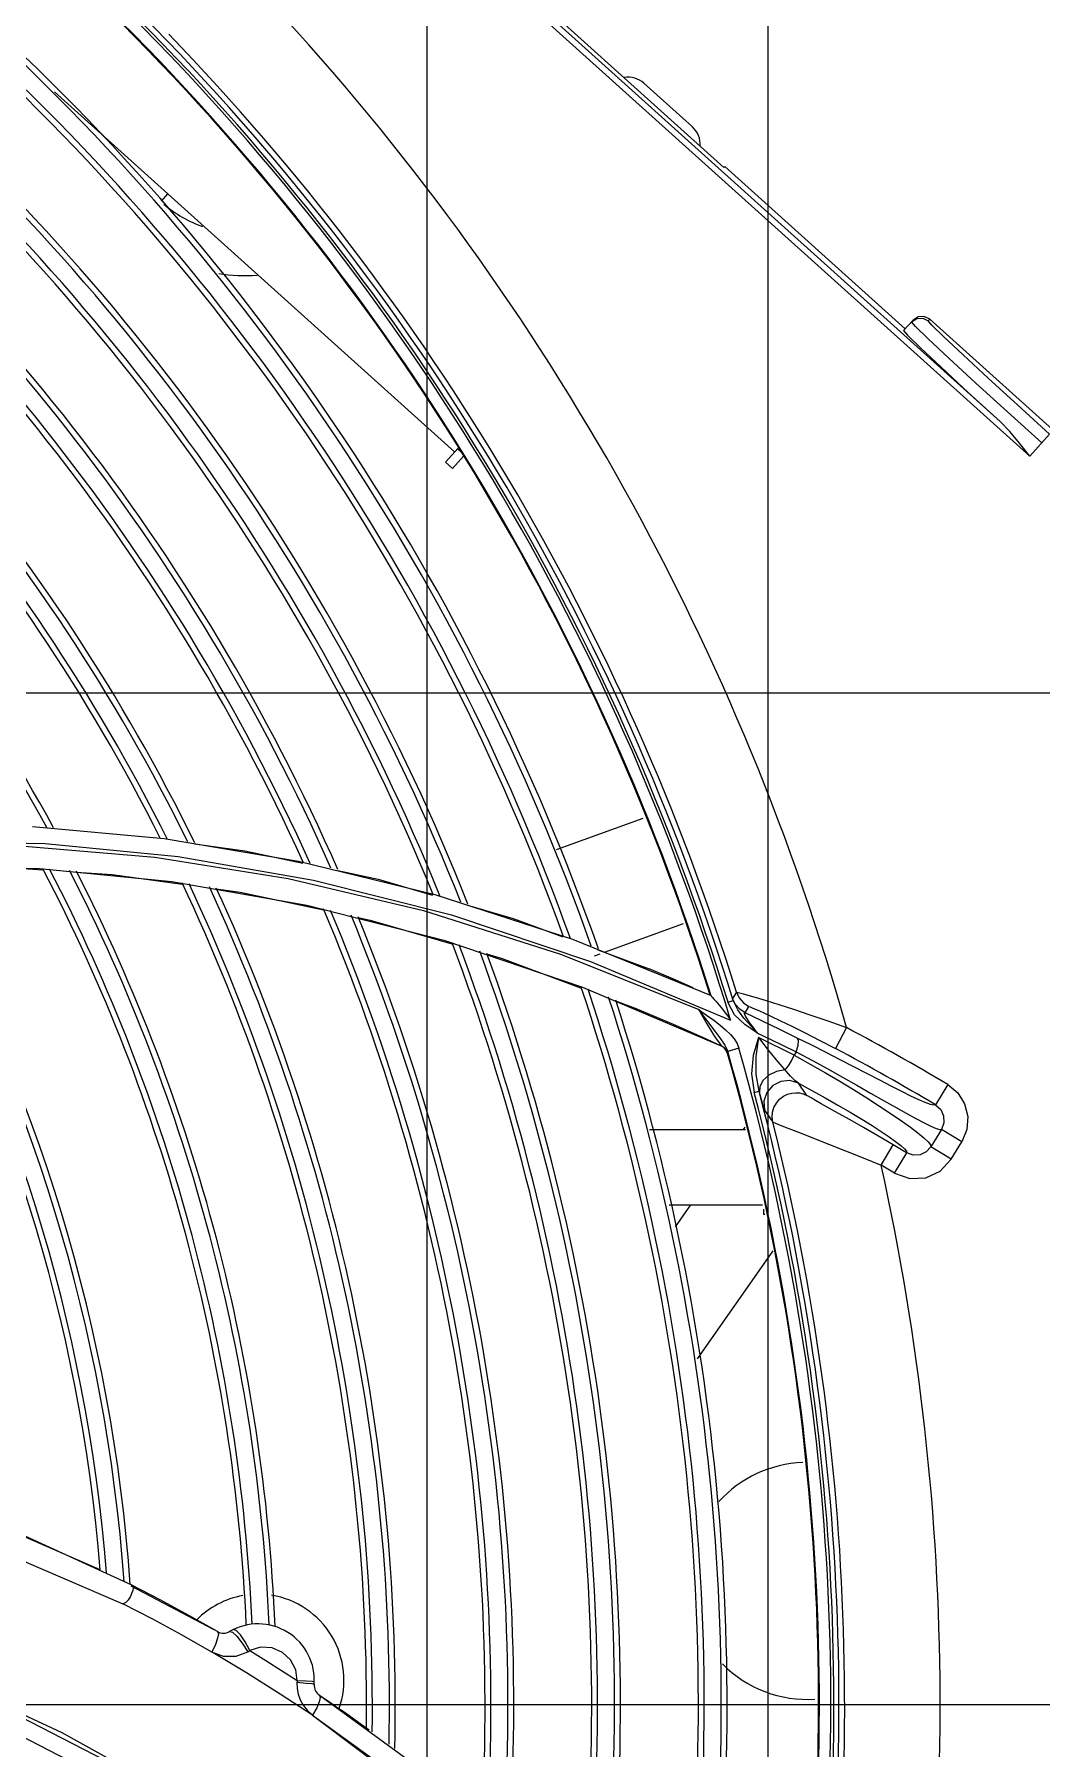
# Model space of a CAD drawing. Header units: metres. Extents: x -367 to 374, y -238 to 224.
# Drawn here: x 350.7266 to 350.8116, y 176.7109 to 176.8556 of the extents above; entities that cross this region are included whole.
import ezdxf
from ezdxf.enums import TextEntityAlignment as Align

# ---------------------------------------------------------------- set-up
doc = ezdxf.new("R2010")
doc.units = ezdxf.units.M
for name, color, linetype in [('ELE-ALIMENTADORES', 160, 'Continuous'), ('LA_BAU_BASES GERAIS_R00$0$ARQ-XREF-ATT', 8, 'Continuous'), ('LA_BAU_BASES GERAIS_R00$0$BASE', 253, 'Continuous'), ('LA_BAU_BASES GERAIS_R00$0$dutos', 31, 'Continuous')]:
    doc.layers.add(name, color=color, linetype=linetype)
doc.styles.add('LA_BAU_BASES GERAIS_R00$0$R60-125-RS', font='romans.shx', dxfattribs={"height": 0.19})
doc.styles.add('LA_BAU_BASES GERAIS_R00$0$R80-100-RS', font='romans.shx', dxfattribs={"height": 0.203})

# ---------------------------------------------------------------- blocks, each defined once
blk = doc.blocks.new('LA_BAU_BASES GERAIS_R00$0$LA_BAU_ALVENARIA SUPERIOR_R01')
at = {"layer": 'LA_BAU_BASES GERAIS_R00$0$BASE', "linetype": 'Continuous'}
blk.add_line((254.7, 176.8), (245.4, 176.8), dxfattribs=at)
blk = doc.blocks.new('LA_BAU_BASES GERAIS_R00$0$A$C2E3D5B4E')
at = {"layer": 'LA_BAU_BASES GERAIS_R00$0$dutos', "color": 251}
for p, q in [((-15.99022222971507, -1.455469513867399), (-15.99022222971507, -0.8957732504447335)), ((-15.96147517726695, -0.8957732504447335), (-15.96147517726695, -1.455469513867399)), ((-16.00707367680479, -1.067912957791748), (-15.9651890362602, -1.105626057533925)), ((-15.93938035022802, -1.129995249271531), (-16.00763605231214, -1.068537539068245)), ((-16.00730153514905, -1.068166020120486), (-15.94187544671922, -1.127075934742322)), ((-15.98790604214037, -1.129643900460621), (-16.02166925022766, -1.099243371348791)), ((-15.97193040234242, -1.098525477210103), (-15.96784307138296, -1.102205726536056)), ((-15.9651890362602, -1.105626057533925), (-15.96510523374354, -1.105560583832528)), ((-15.96510523374354, -1.105560583832528), (-15.94989516208034, -1.119255793871787)), ((-16.01264133735458, -1.108469721382505), (-16.01209555329933, -1.107863566782441)), ((-15.95002364006086, -1.119398483126758), (-15.949226127766, -1.118512755989912)), ((-15.94901717107086, -1.11904437295442), (-15.94935460574879, -1.118655445244883)), ((-15.94781373851447, -1.118438627946205), (-15.94794241195723, -1.118581534283919)), ((-15.9342485629013, -1.130652766929131), (-15.94781373851447, -1.118438627946205)), ((-15.93770182258913, -1.128131055478377), (-15.93938035022802, -1.129995249271531)), ((-15.98760773071172, -1.129312592055328), (-15.98867554881735, -1.13049852420562)), ((-15.98808102794965, -1.131033833199297), (-15.98713480210199, -1.129982942930553)), ((-15.98767184445524, -1.129383797581511), (-15.98735836266451, -1.129666057854308)), ((-15.98808102794965, -1.131033833199297), (-15.98867554881735, -1.13049852420562)), ((-15.97931136609714, -1.163214428011713), (-15.97199801022725, -1.160552584162076)), ((-16.02351566184871, -1.161272371200255), (-16.01241621295139, -1.162284177162007)), ((-16.02245592587769, -1.16271293473045), (-16.01124451581154, -1.163793722640264)), ((-16.01241621295139, -1.162284177162007), (-16.00108979206834, -1.164179127568502)), ((-16.03378897802486, -1.164592256035291), (-16.02292158088767, -1.164811099653605)), ((-16.02292158088767, -1.164811099653605), (-16.0117736123434, -1.165900147635227)), ((-16.01318849651761, -1.163849168788772), (-16.0019561512845, -1.165648591644356)), ((-16.01124451581154, -1.163793722640264), (-15.99980168619641, -1.165782478189328)), ((-16.00108979206834, -1.164179127568502), (-15.9895866760221, -1.166996227941752)), ((-16.0117736123434, -1.165900147635227), (-16.00038763053362, -1.167903729515899)), ((-16.0019561512845, -1.165648591644356), (-15.99053198712909, -1.168365828279718)), ((-15.99980168619641, -1.165782478189328), (-15.98817753035701, -1.168720684284096)), ((-16.00038763053362, -1.167903729515899), (-15.98881408961461, -1.170865213074364)), ((-15.9895866760221, -1.166996227941752), (-15.97796035416695, -1.170772815384851)), ((-15.99605520094974, -1.168938328611773), (-15.99502227861103, -1.169160015454224)), ((-15.99502227861103, -1.169160015454224), (-15.98815044809135, -1.171167144324215)), ((-15.99053198712909, -1.168365828279718), (-15.97897006127141, -1.172039134863269)), ((-15.98817753035701, -1.168720684284096), (-15.97642812409231, -1.17264791514998)), ((-15.97796035416695, -1.170772815384851), (-15.96626759854053, -1.175544660375351)), ((-15.97525130426448, -1.171878385930256), (-15.96859466155547, -1.169455566123986)), ((-15.98881408961461, -1.170865213074364), (-15.97711178501186, -1.174825372567909)), ((-15.9852065632831, -1.172026996173088), (-15.9838920033153, -1.172410953729639)), ((-15.97897006127141, -1.172039134863269), (-15.96734450532722, -1.176697780806251)), ((-15.97609799220845, -1.172186555138694), (-15.97562046587609, -1.172012749768044)), ((-15.97581060141874, -1.171686494314315), (-15.97148885414845, -1.173290459796306)), ((-15.9838920033153, -1.172410953729639), (-15.97728107132252, -1.174872584235061)), ((-15.97642812409231, -1.17264791514998), (-15.96461923287734, -1.177602672226101)), ((-15.97711178501186, -1.174825372567909), (-15.96534640292293, -1.179821323477597)), ((-15.97433329749219, -1.17597021010414), (-15.97266738563667, -1.176590524975552)), ((-15.96625882234775, -1.175565999211983), (-15.96626759590708, -1.175544656065256)), ((-15.96483508713072, -1.176099026872805), (-15.96440243221423, -1.17596609043602)), ((-15.96412264463106, -1.175243893588856), (-15.96444719188867, -1.17577731908267)), ((-15.96339373721503, -1.176994531607022), (-15.96306906573591, -1.176459123298343)), ((-15.95483492174935, -1.178241112386502), (-15.9557711061816, -1.180008167697167)), ((-15.96517697669969, -1.179945317292265), (-15.96541443558226, -1.179789415240236)), ((-15.96540994238194, -1.179765552399374), (-15.96534640764958, -1.17982133182494)), ((-15.96510742076271, -1.179978705969631), (-15.96534645792553, -1.179821298032664)), ((-15.96495491816495, -1.179992560433391), (-15.96485891338762, -1.180247748163936)), ((-15.96487714772275, -1.180420883269733), (-15.96480947796044, -1.180452825823238)), ((-15.96391948996006, -1.179979257910134), (-15.96485891239854, -1.180247748184854)), ((-15.96407119633477, -1.179594052264918), (-15.96392330774142, -1.179980544655962)), ((-15.95908534932687, -1.180294354199475), (-15.95926492154695, -1.180578054516161)), ((-15.96262451642588, -1.183723122668823), (-15.96221621647464, -1.183615031121633)), ((-15.9619618702568, -1.184527058376887), (-15.96221633177493, -1.183614595594634)), ((-15.95817616533941, -1.183966579534797), (-15.95889895076834, -1.182929986545503)), ((-15.94630065719139, -1.183053068332526), (-15.94732761229989, -1.184768887944927)), ((-15.96175871659079, -1.1851997210685), (-15.96104926359658, -1.186219283779508)), ((-15.96341366165734, -1.186638223672787), (-15.9635607583773, -1.186848299559358)), ((-15.97145328872557, -1.186848299559358), (-15.96336615151904, -1.186848299559358)), ((-15.95191596966652, -1.189863244814376), (-15.95090145461518, -1.188139991975447)), ((-15.94681671152966, -1.18683514691719), (-15.94771245466609, -1.188307450332729)), ((-15.94510736130587, -1.187873784359624), (-15.94681671152966, -1.18683514691719)), ((-15.94600427338582, -1.189348061727912), (-15.945107506152, -1.18787402244169)), ((-15.9507910165471, -1.190531002567411), (-15.94976410860772, -1.188815102686647)), ((-15.94600430236369, -1.189348109363607), (-15.94771245466609, -1.188307450332729)), ((-15.96979092961556, -1.193198353033665), (-15.96193004225506, -1.193198353033665)), ((-15.9680071136886, -1.193198353033665), (-15.96930550134857, -1.195052642784219)), ((-15.96184356884532, -1.193580713053677), (-15.96184356884532, -1.194023359584833)), ((-15.96174346113048, -1.194023359983191), (-15.96184356884532, -1.194023359983191)), ((-15.96105322428275, -1.197075384642346), (-15.96744664734479, -1.206206139043104)), ((-16.02752831112639, -1.219769257342421), (-16.01782883223359, -1.223991647603441)), ((-16.01518535476544, -1.225293931764725), (-16.02512520853952, -1.220735970669637)), ((-16.01522250150629, -1.225364456299474), (-16.00823135222163, -1.229046840294075)), ((-16.00790711034006, -1.229233754415588), (-16.00783869866518, -1.229417740235192)), ((-16.00582023471361, -1.230200275949471), (-16.00536418904449, -1.230939492528421)), ((-16.00536418902402, -1.230939492436562), (-16.00530464903659, -1.230906650820259)), ((-16.00530464903659, -1.230906650820259), (-16.00518937116885, -1.23083804038987)), ((-16.00120678916619, -1.233528666378049), (-16.00120303652557, -1.23403128536728)), ((-16.00044242737704, -1.233597332403122), (-16.00120678903932, -1.233528676056892)), ((-15.81678075973832, -1.235418544163338), (-16.42738234087392, -1.235418544163338)), ((-15.99931858208083, -1.234593582576679), (-15.9984239728492, -1.235198912923522)), ((-15.99931858142736, -1.234593581877277), (-15.98986199266483, -1.241476499818134)), ((-15.99842397274324, -1.235198912767089), (-15.99766631753482, -1.235719183742447)), ((-15.99989478718999, -1.236276094941502), (-15.99026185334333, -1.243256558341898)), ((-15.99989478718999, -1.236276094941502), (-15.9884752527646, -1.244847070012554)), ((-16.02540511824736, -1.237552243137259), (-16.01649685823031, -1.242175799303084))]:
    blk.add_line(p, q, dxfattribs=at)
for points in [[(-15.94935460574879, -1.118655445244883), (-15.94890862090233, -1.118369788523239), (-15.94839350526854, -1.118348731219783), (-15.9479424203364, -1.11858154358714)], [(-15.94781373851447, -1.118438627946205), (-15.94827685808878, -1.118203299509048), (-15.94878999600724, -1.118230179674981), (-15.949226127766, -1.118512755989912)], [(-15.93770243934614, -1.128130500148188), (-15.94039631977921, -1.125693649248831), (-15.94288734772454, -1.123417827930723), (-15.94501087211484, -1.121453636694866), (-15.94662742165383, -1.119930154629117), (-15.94762847005723, -1.118949561205852), (-15.94794241195723, -1.118581534283919)], [(-15.95002363622416, -1.119398478862138), (-15.94968475502765, -1.11979535839663), (-15.94860502488245, -1.120852687615923), (-15.94686082074668, -1.122496121862866), (-15.94456795893029, -1.124616538595262), (-15.94187544671922, -1.127075934742322)], [(-15.93837085790619, -1.128874094464379), (-15.9412525687726, -1.126268163480461), (-15.9439250531741, -1.123828970829607), (-15.94620692603621, -1.121722099811166), (-15.94794355663089, -1.120090343824529), (-15.94901717107086, -1.11904437295442)], [(-15.93938035022802, -1.129995249271531), (-15.94023988945901, -1.128893821394456), (-15.94106085028079, -1.127911846649738), (-15.94187535337278, -1.127076019896492)], [(-16.11170491971916, -1.190604121900549), (-16.10761022128008, -1.187237250129044), (-16.10277542566337, -1.183797989598759), (-16.09711701752803, -1.180215636843684), (-16.0904559591545, -1.176533361561894), (-16.08265295105912, -1.172871037151424), (-16.07375459926106, -1.169460548198629), (-16.06423172932909, -1.166626628569873), (-16.05430611913971, -1.164493949127689), (-16.04402178731561, -1.163105106078262), (-16.03339374225743, -1.16249750049036), (-16.02245592587769, -1.16271293473045)], [(-16.11149638159759, -1.190820036849516), (-16.10828621197106, -1.18811967330538), (-16.10448403993632, -1.185336763244493), (-16.10009382927956, -1.182400715235133), (-16.09502660081034, -1.179346774546218), (-16.08914494338751, -1.176206667247868), (-16.08230997149212, -1.173050918733395), (-16.07429561413619, -1.169963061156238), (-16.06516623827747, -1.167179286177713), (-16.05544168480128, -1.165002641101353), (-16.04535303093826, -1.163542370523544), (-16.03493099650814, -1.162836933988444), (-16.02419458389159, -1.162925472762879), (-16.01318849651761, -1.163849168788772)], [(-16.00984656160381, -1.162735737837181), (-16.00561283087427, -1.163318156359935), (-16.0007133758736, -1.164362730221626)], [(-16.03368823906931, -1.164680465164281), (-16.02733763489277, -1.164620700296553), (-16.02265850833601, -1.164923303074545)], [(-15.9977687272426, -1.16499053535216), (-15.99436368747502, -1.165716496820721), (-15.98977049735595, -1.167052019831942)], [(-16.01982654120775, -1.165106448607446), (-16.01679035942652, -1.165302800860161), (-16.01090818267312, -1.166120944802685)], [(-16.00802346334012, -1.166522176479418), (-16.00600461385056, -1.166802975503458), (-15.99898019088459, -1.168310564299361)], [(-15.98680804134756, -1.167913388090426), (-15.98297031299353, -1.169029251880318), (-15.9787756082751, -1.170586067021475)], [(-15.96777132183934, -1.174874776045442), (-15.96950736641247, -1.174122203072045), (-15.97148884946091, -1.173290444719612)], [(-15.97266742701868, -1.17659061942112), (-15.96946509926465, -1.177953630318086), (-15.96700175690557, -1.179055075413714), (-15.96541467802263, -1.179789938839974)], [(-15.96625882234775, -1.175565999211983), (-15.96623450589186, -1.175603093257166), (-15.96617914293074, -1.175668922385455), (-15.96599463381062, -1.175875844258087)], [(-15.96599463381062, -1.175875844258087), (-15.9658738053613, -1.176012089764924), (-15.96573679895755, -1.176169196580929), (-15.9655847767508, -1.176347312842779), (-15.96541838710073, -1.176547223237947), (-15.96523787955903, -1.176770401173314), (-15.96504354300123, -1.177018683455287), (-15.96483561490004, -1.177294676070858), (-15.96461490372349, -1.177601269349623)], [(-15.9623640621935, -1.178700359673428), (-15.96342903207733, -1.177971085876095), (-15.96429099228544, -1.177149611480388), (-15.96483968069697, -1.176100479778768)], [(-15.96440239552203, -1.175966209857222), (-15.96442909863208, -1.175865695542313), (-15.96444409911237, -1.175802649385048), (-15.96444720832005, -1.175777324113085)], [(-15.96339373721503, -1.176994531607022), (-15.96385037916434, -1.176695244010887), (-15.96421143081352, -1.176280042077167), (-15.96444719188867, -1.17577731908267)], [(-15.96236026805627, -1.178699081352249), (-15.96289386666649, -1.178116089992443), (-15.96349048971479, -1.177433347824888), (-15.96402031016578, -1.176753123177775), (-15.96440239980484, -1.175966199371658)], [(-15.96412266304014, -1.175243899317763), (-15.96397395625854, -1.175273271172671), (-15.96365204389394, -1.175357393170714), (-15.96315234284066, -1.175496843152075), (-15.962471671608, -1.175696963759663), (-15.96160694072296, -1.175959860407318), (-15.9605546901098, -1.176289952984632), (-15.95932125247828, -1.176689612549751), (-15.95792852686327, -1.177154899905588), (-15.95641691103856, -1.177676966718252), (-15.95483492135827, -1.178241112634794)], [(-15.96412264463106, -1.175243893588856), (-15.96389090425691, -1.175739310253164), (-15.96353132101558, -1.176155350383567), (-15.96306906573591, -1.176459123298343)], [(-15.96306891347467, -1.176458802187597), (-15.9629623967603, -1.176495078213236), (-15.96273437538139, -1.176589033878088), (-15.96237516036445, -1.176746173575054), (-15.96187645620603, -1.176971929163017), (-15.96123082595705, -1.177271785408891), (-15.96042266998938, -1.177655874553864), (-15.95944899132655, -1.178129285400871), (-15.9583253016267, -1.178688596316249), (-15.95708488155969, -1.179321221170255), (-15.95577114148227, -1.180008234370405)], [(-15.96734450532722, -1.176697780806251), (-15.96665495616026, -1.177186051036813), (-15.96604490222671, -1.177625058103047), (-15.96550744175056, -1.178032877855628), (-15.96503749389967, -1.178425171006609)], [(-15.96733963020597, -1.176696256178445), (-15.96696974129145, -1.177333262219406), (-15.96661805402618, -1.177923693291348), (-15.96630851746977, -1.178430892603217), (-15.96604961230969, -1.178844086936522), (-15.96583238513131, -1.179179866427774), (-15.96565366148207, -1.179444413077988), (-15.965512859108, -1.179639436334298), (-15.96540994238194, -1.179765552399374)], [(-15.96733962743701, -1.176696255325339), (-15.96692639084131, -1.177254589803567), (-15.96656061363683, -1.177739630494841), (-15.96594857396758, -1.178541419399778)], [(-15.96236029920783, -1.178699041054358), (-15.96258284739361, -1.178404865278651), (-15.96278321531054, -1.178133447997141), (-15.96296214974473, -1.177883735892181), (-15.96311812051226, -1.177657515836188), (-15.96324950597227, -1.177456438155502), (-15.96335345724037, -1.177283567874554), (-15.96342402246955, -1.17714744740141), (-15.96345828627182, -1.177054686672534), (-15.96346003725148, -1.177002941796388), (-15.96343564070685, -1.176985675127696), (-15.96339150588801, -1.17699575425803)], [(-15.95899469176538, -1.179119713253101), (-15.96046015018737, -1.178395538049415), (-15.96192574542556, -1.177687426849559), (-15.96339127731926, -1.176995271641033)], [(-15.96594857396758, -1.178541419399778), (-15.96569253380358, -1.17887839390977), (-15.96546542011629, -1.179183656155772), (-15.96526556342678, -1.179465406518545), (-15.96509364016674, -1.179732558828334), (-15.96495491816495, -1.179992560433391)], [(-15.96503749389967, -1.178425171006609), (-15.96463628078436, -1.178813204442747), (-15.96431133100259, -1.179202999144479), (-15.96407119633477, -1.179594052264918)], [(-15.96225438441297, -1.179079504316803), (-15.96271507255869, -1.18059269473514), (-15.96284398719536, -1.182147231386523), (-15.96262753289238, -1.183724117280406)], [(-15.96221633350433, -1.183614648870105), (-15.96244900473084, -1.182201160460579), (-15.96245511869529, -1.180672787152332), (-15.96225067636988, -1.179078245840799)], [(-15.9623640621935, -1.178700359673428), (-15.96126808321196, -1.179224147562024), (-15.96017515949552, -1.179755480197571), (-15.95908534932687, -1.180294354199475)], [(-15.95926492154695, -1.180578054516161), (-15.96025867931894, -1.180072095479488), (-15.96125518232975, -1.179572577510669), (-15.96225438441297, -1.179079504316803)], [(-15.96077746398032, -1.180926859028375), (-15.9615152287065, -1.180021802486124), (-15.96225068070316, -1.179078247089535)], [(-15.95908255009272, -1.180293357897142), (-15.95891827046626, -1.179758966953784), (-15.95888487923366, -1.179341684134386), (-15.95899458474332, -1.179119198138949)], [(-15.95203517412938, -1.182687246650573), (-15.95420903240074, -1.181560477955543), (-15.95537384417048, -1.180958874890791), (-15.95656700637892, -1.180346839329729), (-15.95777545497822, -1.179732638705616), (-15.95899469176538, -1.179119713253101)], [(-15.96487714772275, -1.180420883269733), (-15.96499296921365, -1.180161591643525), (-15.96517697669969, -1.179945317292265)], [(-15.96480947796044, -1.180452825823238), (-15.96492422270194, -1.180195059004916), (-15.96510742076271, -1.179978705969631)], [(-15.96480947784084, -1.180452825791406), (-15.96481279143291, -1.180430653908559), (-15.96482927040915, -1.18036224440192), (-15.96485891357406, -1.180247744079395)], [(-15.95889908124173, -1.182930234585626), (-15.95920668192412, -1.182698944479569), (-15.95957941509323, -1.182326995554547), (-15.96077746398032, -1.180926859028375)], [(-15.96002007683001, -1.181811638497209), (-15.95974800693648, -1.181474722584142), (-15.95948471635211, -1.181047311753616), (-15.95926214432211, -1.180577053333479)], [(-15.95926214432211, -1.180577053333479), (-15.95789838232849, -1.181327209664857), (-15.95662448453686, -1.182053234040438), (-15.95541088396294, -1.182768029581609), (-15.95424442182366, -1.1834763756803), (-15.9531238318641, -1.1841767210787), (-15.95206124497554, -1.184860077217934), (-15.95108026731168, -1.185510149777372), (-15.95020390595346, -1.186111137459818), (-15.94944426058873, -1.186654348998388), (-15.94880911471591, -1.187134314995717), (-15.94830625342183, -1.187546221597302), (-15.94794572399678, -1.187884427780489), (-15.94774149415889, -1.188141482285289), (-15.94771230714969, -1.188307540074391)], [(-15.95908247183206, -1.180293317373696), (-15.95771398849001, -1.181024235385564), (-15.95641436652022, -1.181734766741727), (-15.95516574119392, -1.182430994477443), (-15.95396097418961, -1.18311171429076), (-15.9528060095804, -1.183769047868452), (-15.9517162219704, -1.184389458140402), (-15.95070872430142, -1.184959450870053), (-15.94979726445854, -1.185468114492039), (-15.94899211414941, -1.1859071686319), (-15.94830029526111, -1.186270530560876), (-15.94772700168596, -1.18655307751277), (-15.947280131958, -1.186747955520048), (-15.94697134886746, -1.186845949790666), (-15.9468165760909, -1.186835229315591)], [(-15.96002015579643, -1.181811852868748), (-15.96074442862982, -1.181950442485402), (-15.96139822265013, -1.182264426924746), (-15.96189468805915, -1.182710667145045), (-15.96216749191672, -1.183229535469479), (-15.96217841109319, -1.183751764531451)], [(-15.96155941053757, -1.183717356791647), (-15.96180288106598, -1.184438912021221), (-15.96175871659079, -1.1851997210685)], [(-15.95889895076834, -1.182929986545503), (-15.95963110576531, -1.182714193042273), (-15.96038935231809, -1.182788033395525), (-15.96106441481788, -1.183139440352249), (-15.96155941053757, -1.183717356791647)], [(-15.96104926359658, -1.186219283779508), (-15.96110712950576, -1.185802807822881), (-15.96107643811138, -1.185383570464808), (-15.96095834310427, -1.184978918581407), (-15.96075969355252, -1.184610306591537), (-15.96049136210331, -1.184293551422058), (-15.96016606347985, -1.184040501037714), (-15.95980918152463, -1.183864337677448), (-15.95945860820893, -1.183767991189313), (-15.95912799494727, -1.183736914659391), (-15.95881335744753, -1.18375820971022), (-15.95850261945998, -1.183828360708219), (-15.95817616533941, -1.183966579534797)], [(-15.95889905259037, -1.182930172059685), (-15.95776067480529, -1.183544043503105), (-15.95664437517325, -1.184161823061629), (-15.95556004263608, -1.184778513744902), (-15.95452521371271, -1.185384340854114), (-15.95356103477434, -1.185966653982803), (-15.95268605018191, -1.186513432908839), (-15.95191219871094, -1.187016024652337), (-15.95124625974404, -1.187468909917413), (-15.95069434891593, -1.187867086266749), (-15.95026240200787, -1.18820598314295), (-15.94995762547751, -1.188480569533283), (-15.94978838551924, -1.188685498607526), (-15.94976415381234, -1.188815178184711)], [(-15.94732785897895, -1.184769299634979), (-15.94747617161556, -1.184798416953242), (-15.94776637073574, -1.184731134173205), (-15.94818918852661, -1.184574732100089), (-15.94873653172135, -1.184336106953822), (-15.94940146192948, -1.184021682771061), (-15.95017785406617, -1.183637519179399), (-15.95105904817274, -1.183190006656048), (-15.95203517412938, -1.182687246650573)], [(-15.94630056486858, -1.183053123231446), (-15.94545784524007, -1.183758915482656), (-15.94487593869553, -1.184690566537654), (-15.9446113902286, -1.18575680031671), (-15.94469058734967, -1.186853687359587), (-15.945107506152, -1.18787402244169)], [(-15.96175878469421, -1.185200558671283), (-15.96182285829582, -1.185009208313829), (-15.9619618702568, -1.184527058376887)], [(-15.95696719133502, -1.184669856813969), (-15.95746907926286, -1.184386377077942), (-15.95783005790736, -1.184179450916133), (-15.95806138530361, -1.184042158095224), (-15.95817633761999, -1.183966894720186)], [(-15.95090140864022, -1.188139913894418), (-15.95219448929947, -1.187383739620316), (-15.95341958571544, -1.186676711649568), (-15.95453487718214, -1.186040423115344), (-15.95550620789072, -1.18549118573327), (-15.95696719133502, -1.184669856813969)], [(-15.9473277090824, -1.184768881748539), (-15.94689144757695, -1.185164868151048), (-15.94664221121093, -1.185695270584517), (-15.94661526603295, -1.186280881902064), (-15.94681657573437, -1.186835229527503)], [(-15.9610495353345, -1.186219347155827), (-15.96089598361732, -1.186289291434775), (-15.96057482550532, -1.186420495934442), (-15.96007818899307, -1.186616838131783), (-15.95853527374129, -1.187215134079167)], [(-15.95853527374129, -1.187215134079167), (-15.95748941778902, -1.187622114414523), (-15.9562743261863, -1.188099223486176), (-15.95491389838389, -1.188640678778654), (-15.95344632920433, -1.189233739041526), (-15.95191596999985, -1.189863244432388)], [(-15.95079120062928, -1.190530892699542), (-15.9495005877111, -1.190990641144424), (-15.94815406020643, -1.190925281303578), (-15.94693207838509, -1.190355923190225), (-15.94600427338582, -1.189348061727912)], [(-15.94771230714969, -1.188307540074391), (-15.94810752148578, -1.188737909995041), (-15.9486339104069, -1.188984006947692), (-15.94921423302503, -1.189011656796254), (-15.94976410987738, -1.188815103037712)], [(-16.10085842329909, -1.21527080095683), (-16.08731065457778, -1.212859003448727), (-16.0718035565942, -1.212433099213456), (-16.0581011243421, -1.213622897379253), (-16.04511135898838, -1.216114498248032), (-16.03100775879557, -1.220382697557113), (-16.01589981995494, -1.226886505057962)], [(-16.0611806336974, -1.225580488572348), (-16.0520453930194, -1.227132905116093), (-16.04289133769271, -1.229430931044305), (-16.03373688816146, -1.232499272526809), (-16.02462752141309, -1.236357717392536), (-16.01560932708071, -1.24102544641454), (-16.00670510336568, -1.24653852479031), (-15.99800954058173, -1.252889765674524), (-15.98957389508587, -1.26008918530141), (-15.98139970879311, -1.268200362696632)], [(-16.01590032808417, -1.226888224230322), (-16.01562942353439, -1.226739983108644), (-16.01541684198355, -1.226555159927273), (-16.01527330805357, -1.226358518755376), (-16.01518559301303, -1.226147624553676), (-16.01511812233093, -1.225925883262505), (-16.01504021199253, -1.225726765997649), (-16.01499103295328, -1.22557042100533), (-16.01499964757204, -1.225456344359998), (-16.01506798246101, -1.225367729620018), (-16.01518535542073, -1.225293934991612)], [(-16.00790711007994, -1.229233753598862), (-16.01032294295646, -1.227867061799486), (-16.01274941502061, -1.226553778938694), (-16.01518535476544, -1.225293931764725)], [(-16.05633081612768, -1.225899290889799), (-16.04802273058476, -1.227634584037048), (-16.03924701198048, -1.230141826136503), (-16.03020262092696, -1.233510936262689), (-16.02104307482841, -1.237743507407401), (-16.01199603473879, -1.242794820965798), (-16.0032268977393, -1.248617153775456), (-15.99465382210929, -1.255304080022768), (-15.98628383325877, -1.262916451803619), (-15.97820839720043, -1.271442152955103)], [(-16.00840446137363, -1.230955229099607), (-16.0108895187218, -1.229543321725657), (-16.01338387399755, -1.22819030526324), (-16.01590032808417, -1.226888224230322)], [(-16.00783869866518, -1.229417740235192), (-16.00790254292224, -1.229790042852699), (-16.00809655096145, -1.230322904205138), (-16.00840446137363, -1.230955229099607)], [(-16.00690013972735, -1.22923029490147), (-16.00665268932153, -1.229282681317898), (-16.0062784781594, -1.229616054036967), (-16.00582023471361, -1.230200275949471)], [(-16.00519308251478, -1.230837296775178), (-16.00557502845277, -1.23010773962659), (-16.00598072467164, -1.229507128355806), (-16.00634049004657, -1.229138633181435), (-16.00659385890367, -1.229065580097711)], [(-16.0084184291959, -1.230947111800276), (-16.00742270001319, -1.231307638064834), (-16.0063511254375, -1.231305385837629), (-16.00536418902402, -1.230939492436562)], [(-15.99989307452233, -1.236276714958592), (-16.0026288883837, -1.234502877419516), (-16.00547304667043, -1.232722247485697), (-16.0084184291959, -1.230947111800276)], [(-16.00119526569642, -1.233361126128955), (-16.00131310268762, -1.23245743387514), (-16.00174448518237, -1.231623214044419), (-16.00242872220633, -1.230984081926806), (-16.00330934387011, -1.23060589894493), (-16.00427520381254, -1.230552146261914), (-16.00519308251478, -1.230837296775178)], [(-16.00518937116885, -1.23083804038987), (-16.003843854769, -1.231664014278692), (-16.00251206837856, -1.2325036616582), (-16.00118933209933, -1.233357997588143)], [(-16.00118933209933, -1.233357997588143), (-16.00119728317441, -1.233414996469662), (-16.00120419015548, -1.233470373859461), (-16.00120678916619, -1.233528666378049)], [(-16.00120303652557, -1.23403128536728), (-16.00111644448134, -1.234522897166869), (-16.00094776027163, -1.234997646817362), (-16.00069566883849, -1.235447206411379), (-16.00034732647282, -1.235870981097548), (-15.99989307452233, -1.236276714958592)], [(-16.00118968393372, -1.233361049814164), (-16.00043165499483, -1.233388514198566), (-15.99992344891143, -1.233416237135032), (-15.9997458427315, -1.233439562666433)], [(-15.99975833447252, -1.233687309889945), (-15.99993518431393, -1.233653121548457), (-16.00044242737704, -1.233597332403122)], [(-15.9993185806984, -1.234593582907735), (-15.99925350621334, -1.234783883035277), (-15.99933045055332, -1.235148291479788), (-15.99954652027236, -1.235660075676321), (-15.99989304115797, -1.236276763594731)], [(-15.99766631753482, -1.235719183742447), (-15.99732097496508, -1.235957988865891), (-15.99684122051212, -1.236292589917582)], [(-15.99684122051212, -1.236292589917582), (-15.99597664823614, -1.236902442959661), (-15.99511523717638, -1.237518933819672)]]:
    blk.add_lwpolyline(points, dxfattribs=at)
for centre, radius, start, end in [((-16.15789638421757, -1.235418544163338), 0.2007667359294499, 17.34471061739322, 45.95013000486956), ((-16.15789638421757, -1.235418544163338), 0.2017400523527988, 16.65374062308116, 45.95034566530981), ((-16.15789638421757, -1.235418544163338), 0.1905591239651123, 19.92118834801246, 48.55653567527865), ((-16.15789638421757, -1.235418544163338), 0.1910511322840403, 19.79818782850738, 48.43423705953678), ((-16.15789638421757, -1.235418544163338), 0.1924912065672816, 19.43765497126623, 48.00000001673805), ((-16.15789638421757, -1.235418544163338), 0.192983214580307, 19.31429249534511, 47.95758973959483), ((-16.15789638421757, -1.235418544163338), 0.2007016901189957, 17.36726186213673, 45.90403377644233), ((-16.15789638421757, -1.235418544163338), 0.1839832523680515, 21.55605351724309, 50.16826901092853), ((-16.15789638421757, -1.235418544163338), 0.2019653276739541, 17.07995302471239, 44.81814206392992), ((-16.15789638421757, -1.235418544163338), 0.2024215989336384, 17.07992892635335, 44.81812104237267), ((-16.15789638421757, -1.235418544163338), 0.2109578544962958, 15.72599712836458, 42.47097593594897), ((-16.15789638421757, -1.235418544163338), 0.1815590481756004, 22.15427262725141, 50.75733709968332), ((-16.15789638421757, -1.235418544163338), 0.1820510564945284, 22.03304892721376, 50.63799950988445), ((-16.15789638421757, -1.235418544163338), 0.1834911307777697, 21.67767033249404, 50.28805707072121), ((-16.15789638421757, -1.235418544163338), 0.202902052479663, 17.25170035914731, 44.03281488888886), ((-16.15789638421757, -1.235418544163338), 0.1749831765762396, 23.76460330215894, 52.34099482225366), ((-16.15789638421757, -1.235418544163338), 0.1725589723837885, 24.35338476431649, 52.9192116790718), ((-16.15789638421757, -1.235418544163338), 0.1730509807050165, 24.23409493580657, 52.80209999804038), ((-16.15789638421757, -1.235418544163338), 0.1744910549859578, 23.88432277448523, 52.45860350354423), ((-15.97326867482434, -1.100011779377098), 0.002000016841347085, 48.00000001673805, 99.80246454657713), ((-16.15789638421757, -1.235418544163338), 0.1644909707746223, 26.29334386270933, 54.82082480532062), ((-16.15789638421757, -1.235418544163338), 0.1649830923649041, 26.17594170851608, 54.70591041269111), ((-16.15789638421757, -1.235418544163338), 0.162558888172453, 26.75319264922801, 55.27070303496019), ((-16.15789638421757, -1.235418544163338), 0.163050896493681, 26.636266415487, 55.15634673321389), ((-15.96918134386488, -1.103692028703051), 0.002000016841347085, 356.1975354503225, 47.99999996248046), ((-16.15789638421757, -1.235418544163338), 0.1544908865632869, 28.65254874370658, 57.12472072427281), ((-16.15789638421757, -1.235418544163338), 0.1549830081535687, 28.53772576483868, 57.01284531731549), ((-16.00563838857215, -1.100692158824756), 0.01053554191095294, 229.8171915361037, 250.3831002587285), ((-16.00563819493846, -1.100692299917398), 0.01407085116247821, 261.1122089652549, 274.4053553031609), ((-16.15789638421757, -1.235418544163338), 0.140558328495182, 4.657776858345053, 30.2221422685573), ((-16.15789638421757, -1.235418544163338), 0.141050711227363, 4.540470435859683, 30.11523588820144), ((-16.15789638421757, -1.235418544163338), 0.1424907855106043, 4.196556157269571, 29.80123550488889), ((-16.15789638421757, -1.235418544163338), 0.1429827935236297, 4.078855840764435, 29.69358001041024), ((-16.15789638421757, -1.235418544163338), 0.1525584295478646, 2.531286500330089, 27.56248165773514), ((-16.15789638421757, -1.235418544163338), 0.1530508122823456, 2.552382031197709, 27.45123955393491), ((-16.15789638421757, -1.235418544163338), 0.1544908865632869, 2.503499795488785, 27.12472073679314), ((-16.15789638421757, -1.235418544163338), 0.1549828945763123, 2.447758267025253, 27.01284534432595), ((-16.15789638421757, -1.235418544163338), 0.1625585137592001, 359.3189401257696, 25.27070303866813), ((-16.15789638421757, -1.235418544163338), 0.163050896493681, 359.1974783296737, 25.1563467266865), ((-16.15789638421757, -1.235418544163338), 0.1644909707746223, 358.8414886273022, 24.82082482233643), ((-16.15789638421757, -1.235418544163338), 0.1649829787876477, 358.7196917109358, 24.70591039119127), ((-16.15789638421757, -1.235418544163338), 0.1725585979705355, 356.8337438551173, 22.9192116835074), ((-16.15789638421757, -1.235418544163338), 0.1730509807050165, 356.7105988074513, 22.80209998765532), ((-16.15789638421757, -1.235418544163338), 0.1744910549859578, 356.3497170133396, 22.45860348162159), ((-16.15789638421757, -1.235418544163338), 0.1749830629989832, 356.2262605951998, 22.34099480669515), ((-16.15789638421757, -1.235418544163338), 0.1815586737600475, 354.5686938572283, 20.75733712972547), ((-16.15789638421757, -1.235418544163338), 0.1820510564945284, 354.4441286344165, 20.63799948879159), ((-16.15789638421757, -1.235418544163338), 0.1834911307777697, 354.0791152137227, 20.28805708583321), ((-16.15789638421757, -1.235418544163338), 0.1839831387884951, 353.9542555308349, 20.16826902555353), ((-16.15789638421757, -1.235418544163338), 0.1905587495518594, 352.2783531410448, 18.55653565245971), ((-16.15789638421757, -1.235418544163338), 0.1910511322840403, 352.1524465863722, 18.43517371588172), ((-16.15789638421757, -1.235418544163338), 0.1924912065672816, 351.7835299577425, 18.07936329392817), ((-16.15789638421757, -1.235418544163338), 0.192983214580307, 351.6573441790978, 17.9575897679573), ((-16.04284104417684, -1.344301169093058), 0.1879388683757021, 59.09070960681453, 62.07794763352503), ((-16.15789638421757, -1.235418544163338), 0.2007016901189957, 350.3137256358262, 15.90403378650096), ((-16.15789638421757, -1.235418544163338), 0.2007667359248499, 350.2968559383957, 15.95012583299947), ((-16.15789638421757, -1.235418544163338), 0.2017397525682743, 350.2968573134007, 15.95007120402078), ((-16.04284103554028, -1.344301154757602), 0.1859391249491575, 59.09065826024945, 62.07786790932337), ((-16.15789638421757, -1.235418544163338), 0.2019947577649865, 349.3243609146359, 14.82801914935549), ((-16.15789638421757, -1.235418544163338), 0.2024211748077668, 349.3243233752916, 14.82820043563893), ((-16.15789638421757, -1.235418544163338), 0.202902052479663, 349.540648245062, 14.03281488608153), ((-16.04416866896736, -1.346561051224569), 0.1838369099786946, 59.10118802420783, 59.51340585209338), ((-16.15789638421757, -1.235418544163338), 0.2109578544962958, 347.987676640167, 12.47097590610083), ((-16.04416902391313, -1.346561644162364), 0.1818378910122506, 59.10125860286935, 59.51340022178296), ((-15.95816879534823, -1.224951264768322), 0.01000008421133546, 92.1068087062411, 137.9999999993071), ((-16.00449449340431, -1.233326115859825), 0.00725006105304571, 100.2095651981482, 135.4243273146619), ((-16.00449449340431, -1.233326115859825), 0.00725006105304571, 340.6861326310354, 80.93503625933266), ((-16.00449449340431, -1.233326115859825), 0.00475003999963684, 355.6386525100303, 120.4275010567013), ((-16.00740659218172, -1.228368017681248), 0.001000008421823552, 239.9660295497403, 300.4275003103039), ((-15.95816879534823, -1.224951264768322), 0.01000008421133546, 224.4310560123615, 273.8256329403993), ((-15.9987610955086, -1.23376338627321), 0.001000008421823552, 175.6386516747341, 236.1181753987819)]:
    blk.add_arc(centre, radius, start, end, dxfattribs=at)
blk = doc.blocks.new('LA_BAU_BASES GERAIS_R00')
at = {"layer": 'LA_BAU_BASES GERAIS_R00$0$ARQ-XREF-ATT'}
blk.add_blockref('LA_BAU_BASES GERAIS_R00$0$A$C2E3D5B4E', (366.75, 177.95), dxfattribs=at)
at = {"layer": 'LA_BAU_BASES GERAIS_R00$0$BASE'}
blk.add_blockref('LA_BAU_BASES GERAIS_R00$0$LA_BAU_ALVENARIA SUPERIOR_R01', (100, 0), dxfattribs=at)
at = {"layer": 'LA_BAU_BASES GERAIS_R00$0$BASE', "style": 'LA_BAU_BASES GERAIS_R00$0$R60-125-RS'}
for p in [(242.7815727361595, 218.919159373358), (358.6365727361596, 192.964159373358)]:
    blk.add_attdef('S', text='', height=0.19, rotation=90, dxfattribs=at).set_placement(p, align=Align.MIDDLE_CENTER)
at = {"layer": 'LA_BAU_BASES GERAIS_R00$0$BASE', "style": 'LA_BAU_BASES GERAIS_R00$0$R80-100-RS'}
blk.add_attdef('ACESSO', text='', height=0.203, dxfattribs=at).set_placement((365.922255870473, 191.9868442639211), align=Align.TOP_CENTER)
at = {"layer": 'LA_BAU_BASES GERAIS_R00$0$BASE', "style": 'LA_BAU_BASES GERAIS_R00$0$R60-125-RS'}
blk.add_attdef('S', text='', height=0.19, dxfattribs=at).set_placement((266.114159373358, 180.9134272638404), align=Align.MIDDLE_CENTER)

msp = doc.modelspace()

# ---------------------------------------------------------------- block references
at = {"layer": 'ELE-ALIMENTADORES', "color": 2}
msp.add_blockref('LA_BAU_BASES GERAIS_R00', (0, 0), dxfattribs=at)

doc.saveas('drawing.dxf')
